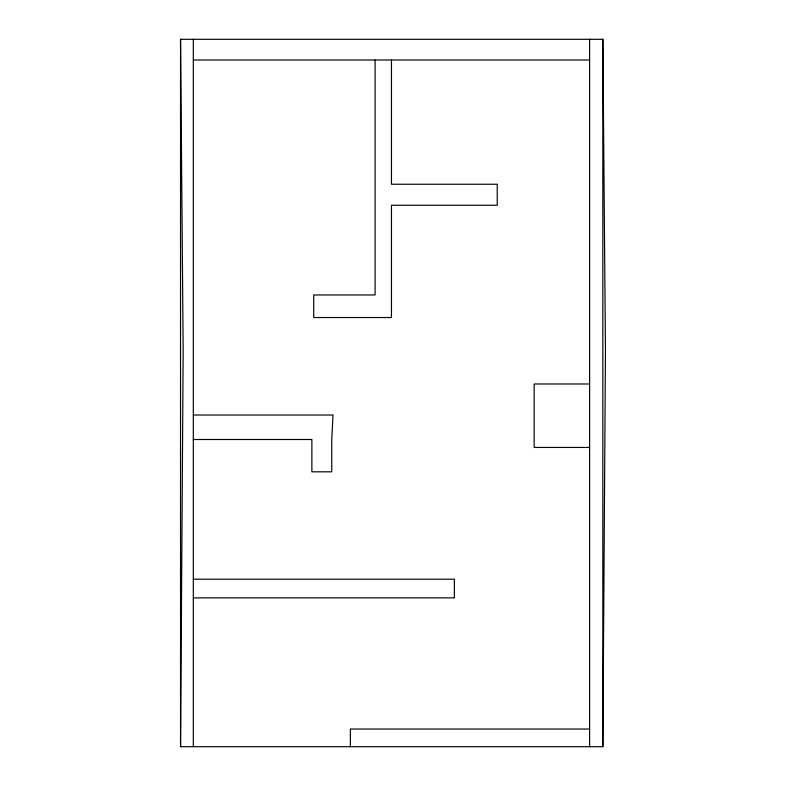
<?xml version="1.0" encoding="UTF-8"?>
<svg xmlns="http://www.w3.org/2000/svg" width="786" height="786" viewBox="0 0 786 786"><rect width="100%" height="100%" fill="white"/><g stroke="black" fill="none" stroke-linecap="round" stroke-linejoin="round"><path stroke-width="1.18" d="M180.534 746.7L183.167 350.654L180.534 39.3L602.833 39.3L605.466 350.654L602.833 746.7L180.534 746.7L180.534 39.3M193.307 60.001L589.618 60.001M589.618 383.99L534.156 383.99L534.156 447.44L589.618 447.44M193.307 415.018L333.048 415.018L331.761 439.502L331.761 471.816L311.875 471.816L311.875 439.502L193.307 439.502M193.307 579.194L454.357 579.194L454.357 597.861L193.307 597.861M589.618 729.035L350.369 729.035L350.369 746.7M602.833 39.3L602.833 746.7M589.618 39.3L589.618 746.7M391.457 60.001L391.457 184.238L497.233 184.238L497.233 205.234L391.457 205.234L391.457 317.544L313.722 317.544L313.722 294.956L375.089 294.956L375.089 60.001M193.307 39.3L193.307 746.7"/></g></svg>
